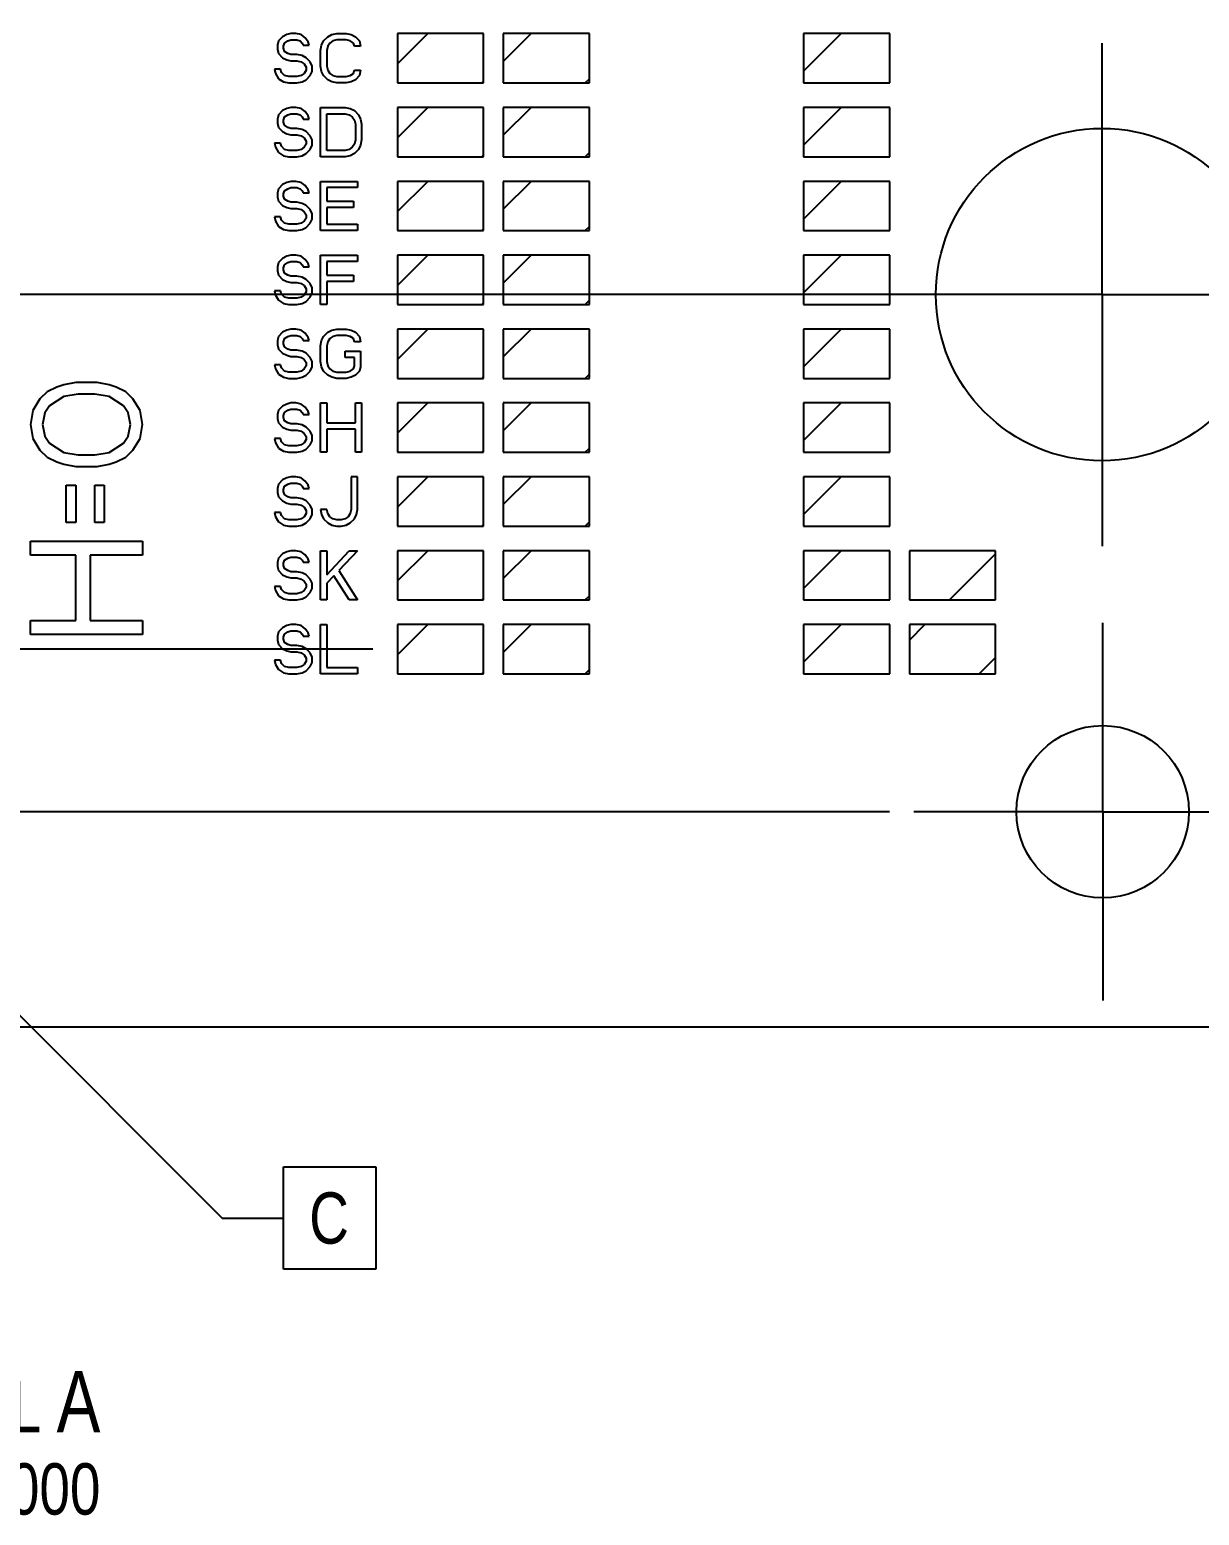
# Model space of a CAD drawing. Header units: millimetres. Extents: x 0 to 594, y 0 to 420.
# Drawn here: x 415.2 to 472.3, y 200.7 to 273.1 of the extents above; entities that cross this region are included whole.
import ezdxf
from ezdxf.enums import TextEntityAlignment as Align

# ---------------------------------------------------------------- set-up
doc = ezdxf.new("R2010")
doc.units = ezdxf.units.MM
doc.header["$LTSCALE"] = 32.67
doc.linetypes.add('CENTER', pattern=[0.6, 0.375, -0.075, 0.075, -0.075])
doc.layers.get('0').update_dxf_attribs({"linetype": 'CONTINUOUS'})
doc.layers.add('02___PRT_ALL_AXES', color=7, linetype='CONTINUOUS')
doc.styles.get("Standard").update_dxf_attribs({"font": 'txt', "width": 0.8})
doc.dimstyles.new('DIMSTYLE_2', dxfattribs={"dimtxt": 2.5, "dimasz": 3, "dimexe": 1.5, "dimexo": 1.2, "dimtad": 0, "dimtih": 1, "dimtoh": 1, "dimlfac": 0.166667, "dimdsep": 46, "dimtxsty": 'STANDARD', "dimblk": '_FILLED', "dimblk1": '_FILLED', "dimblk2": '_FILLED', "dimcen": 0.09, "dimazin": 2, "dimtp": 0.01, "dimtm": 0.01, "dimtfac": 1, "dimtofl": 0, "dimtmove": 0, "dimatfit": 3, "dimldrblk": '_FILLED', "dimfxl": 1, "dimtolj": 1, "dimarcsym": 0})
doc.dimstyles.new('DIMSTYLE_3', dxfattribs={"dimtxt": 2.5, "dimasz": 3, "dimexe": 1.5, "dimexo": 1.2, "dimtad": 0, "dimtih": 1, "dimtoh": 1, "dimlfac": 0.166667, "dimdsep": 46, "dimtxsty": 'STANDARD', "dimblk": '_FILLED', "dimblk1": '_FILLED', "dimblk2": '_FILLED', "dimcen": 0.09, "dimazin": 2, "dimtol": 1, "dimtp": 0.05, "dimtm": 0.05, "dimtfac": 1, "dimtofl": 0, "dimtmove": 0, "dimatfit": 3, "dimldrblk": '_FILLED', "dimfxl": 1, "dimtolj": 1, "dimarcsym": 0})
doc.dimstyles.new('DIMSTYLE_4', dxfattribs={"dimtxt": 2.5, "dimasz": 3, "dimexe": 1.5, "dimexo": 1.2, "dimtad": 0, "dimtih": 1, "dimtoh": 1, "dimlfac": 0.166667, "dimdsep": 46, "dimtxsty": 'STANDARD', "dimblk": '_FILLED', "dimblk1": '_FILLED', "dimblk2": '_FILLED', "dimcen": 0.09, "dimazin": 2, "dimtol": 1, "dimtp": 0.1, "dimtm": 0.1, "dimtfac": 1, "dimtofl": 0, "dimtmove": 0, "dimatfit": 3, "dimldrblk": '_FILLED', "dimfxl": 1, "dimtolj": 1, "dimarcsym": 0})

# ---------------------------------------------------------------- blocks, each defined once
blk = doc.blocks.new('*D23')
at = {"color": 7, "linetype": 'CONTINUOUS'}
for p, q in [((295.212, 236.795), (294.838, 236.795)), ((296.737, 234.966), (295.212, 236.795)), ((457.154, 234.966), (296.737, 234.966))]:
    blk.add_line(p, q, dxfattribs=at)
at = {"color": 7, "linetype": 'CONTINUOUS', "width": 0.8}
for s, p in [('0.14', (282.671, 237.42)), ('0.05', (293.588, 237.42))]:
    blk.add_text(s, height=2.5, dxfattribs=at).set_placement(p, align=Align.RIGHT)
blk = doc.blocks.new('_FILLED')
at = {"color": 0, "linetype": 'BYBLOCK'}
blk.add_solid([(0, 0), (-1, 0.167), (-1, -0.167)], dxfattribs=at)
blk = doc.blocks.new('*D25')
at = {"color": 7, "linetype": 'CONTINUOUS'}
for p, q in [((301.434, 245.978), (292.994, 245.978)), ((303.511, 242.886), (301.434, 245.978)), ((431.974, 242.886), (303.511, 242.886))]:
    blk.add_line(p, q, dxfattribs=at)
at = {"color": 7, "linetype": 'CONTINUOUS', "insert": (291.744, 249.103), "char_height": 2.5, "width": 8, "attachment_point": 3, "line_spacing_factor": 0.9}
blk.add_mtext('1.46', dxfattribs=at)
blk = doc.blocks.new('*D28')
at = {"color": 7, "linetype": 'CONTINUOUS'}
for p, q in [((301.386, 282.232), (290.989, 282.232)), ((304.394, 278.886), (301.386, 282.232)), ((431.974, 278.886), (304.394, 278.886))]:
    blk.add_line(p, q, dxfattribs=at)
at = {"color": 7, "linetype": 'CONTINUOUS', "insert": (289.739, 285.357), "char_height": 2.5, "width": 8, "attachment_point": 3, "line_spacing_factor": 0.9}
blk.add_mtext('7.46', dxfattribs=at)
blk = doc.blocks.new('*D30')
at = {"color": 7, "linetype": 'CONTINUOUS'}
for p, q in [((301.1, 289.824), (291.49, 289.824)), ((307.832, 286.206), (301.1, 289.824)), ((504.394, 286.206), (307.832, 286.206))]:
    blk.add_line(p, q, dxfattribs=at)
at = {"color": 7, "linetype": 'CONTINUOUS', "width": 0.8}
for s, p in [('8.68', (279.323, 290.449)), ('0.05', (290.24, 290.449))]:
    blk.add_text(s, height=2.5, dxfattribs=at).set_placement(p, align=Align.RIGHT)
blk = doc.blocks.new('*D31')
at = {"color": 7, "linetype": 'CONTINUOUS'}
blk.add_line((466.324, 260.166), (304.167, 260.166), dxfattribs=at)
at = {"color": 7, "linetype": 'CONTINUOUS', "width": 0.8}
for s, p in [('4.34', (294, 260.791)), ('0.1', (302.917, 260.791))]:
    blk.add_text(s, height=2.5, dxfattribs=at).set_placement(p, align=Align.RIGHT)

msp = doc.modelspace()

# ---------------------------------------------------------------- linework, layer by layer
at = {"color": 7, "linetype": 'CONTINUOUS'}
for p, q in [((427.374, 272.528), (427.324, 272.324)), ((427.324, 272.324), (427.324, 272.12)), ((427.574, 272.733), (427.374, 272.528)), ((427.774, 272.835), (427.574, 272.733)), ((427.624, 272.273), (427.674, 272.426)), ((427.624, 272.171), (427.624, 272.273)), ((427.674, 272.426), (427.824, 272.528)), ((427.974, 272.886), (427.774, 272.835)), ((427.824, 272.528), (427.974, 272.579)), ((428.224, 272.886), (427.974, 272.886)), ((427.974, 272.579), (428.274, 272.579)), ((428.474, 272.835), (428.224, 272.886)), ((428.274, 272.579), (428.424, 272.528)), ((428.424, 272.528), (428.524, 272.426)), ((428.674, 272.682), (428.474, 272.835)), ((428.524, 272.426), (428.574, 272.324)), ((428.574, 272.324), (428.874, 272.324)), ((428.824, 272.477), (428.674, 272.682)), ((428.874, 272.324), (428.824, 272.477)), ((429.424, 272.069), (429.474, 272.324)), ((429.474, 272.324), (429.574, 272.528)), ((429.574, 272.528), (429.774, 272.733)), ((429.774, 272.273), (429.724, 272.069)), ((429.774, 272.733), (429.974, 272.835)), ((429.874, 272.426), (429.774, 272.273)), ((430.024, 272.528), (429.874, 272.426)), ((429.974, 272.835), (430.224, 272.886)), ((430.224, 272.579), (430.024, 272.528)), ((430.224, 272.886), (430.674, 272.886)), ((430.674, 272.579), (430.224, 272.579)), ((430.674, 272.886), (430.924, 272.835)), ((430.874, 272.528), (430.674, 272.579)), ((431.024, 272.426), (430.874, 272.528)), ((430.924, 272.835), (431.124, 272.733)), ((431.074, 272.273), (431.024, 272.426)), ((431.374, 272.273), (431.074, 272.273)), ((431.124, 272.733), (431.324, 272.528)), ((431.324, 272.528), (431.374, 272.273)), ((437.374, 272.886), (433.174, 272.886)), ((433.174, 272.886), (433.174, 270.486)), ((433.174, 271.411), (434.649, 272.886)), ((437.374, 270.486), (437.374, 272.886)), ((442.534, 272.886), (438.334, 272.886)), ((438.334, 272.886), (438.334, 270.486)), ((438.334, 271.531), (439.69, 272.886)), ((442.534, 270.486), (442.534, 272.886)), ((457.174, 272.886), (452.974, 272.886)), ((452.974, 272.886), (452.974, 270.486)), ((452.974, 271.05), (454.81, 272.886)), ((457.174, 270.486), (457.174, 272.886)), ((427.324, 272.12), (427.374, 271.916)), ((427.374, 271.916), (427.574, 271.711)), ((427.574, 271.711), (427.774, 271.609)), ((427.674, 272.018), (427.624, 272.171)), ((427.824, 271.916), (427.674, 272.018)), ((427.774, 271.609), (427.974, 271.558)), ((427.974, 271.865), (427.824, 271.916)), ((428.274, 271.865), (427.974, 271.865)), ((427.974, 271.558), (428.274, 271.558)), ((428.524, 271.813), (428.274, 271.865)), ((428.274, 271.558), (428.474, 271.507)), ((428.474, 271.507), (428.624, 271.405)), ((428.724, 271.711), (428.524, 271.813)), ((428.924, 271.507), (428.724, 271.711)), ((429.024, 271.303), (428.924, 271.507)), ((429.424, 271.303), (429.424, 272.069)), ((429.724, 272.069), (429.724, 271.303)), ((427.474, 271.15), (427.174, 271.15)), ((427.174, 271.15), (427.224, 270.945)), ((427.224, 270.945), (427.374, 270.69)), ((427.524, 270.996), (427.474, 271.15)), ((427.674, 270.843), (427.524, 270.996)), ((427.874, 270.792), (427.674, 270.843)), ((428.274, 270.792), (427.874, 270.792)), ((428.474, 270.843), (428.274, 270.792)), ((428.624, 270.945), (428.474, 270.843)), ((428.624, 271.405), (428.724, 271.252)), ((428.724, 271.099), (428.624, 270.945)), ((428.724, 271.252), (428.724, 271.099)), ((428.724, 270.639), (428.924, 270.843)), ((428.924, 270.843), (429.024, 271.047)), ((429.024, 271.047), (429.024, 271.303)), ((429.474, 271.047), (429.424, 271.303)), ((429.574, 270.843), (429.474, 271.047)), ((429.774, 270.639), (429.574, 270.843)), ((429.724, 271.303), (429.774, 271.099)), ((429.774, 271.099), (429.874, 270.945)), ((429.874, 270.945), (430.024, 270.843)), ((430.024, 270.843), (430.224, 270.792)), ((430.224, 270.792), (430.674, 270.792)), ((430.674, 270.792), (430.874, 270.843)), ((430.874, 270.843), (431.024, 270.945)), ((431.024, 270.945), (431.074, 271.099)), ((431.074, 271.099), (431.374, 271.099)), ((431.324, 270.843), (431.124, 270.639)), ((431.374, 271.099), (431.324, 270.843)), ((427.374, 270.69), (427.624, 270.537)), ((427.624, 270.537), (427.874, 270.486)), ((427.874, 270.486), (428.274, 270.486)), ((428.274, 270.486), (428.524, 270.537)), ((428.524, 270.537), (428.724, 270.639)), ((429.974, 270.537), (429.774, 270.639)), ((430.224, 270.486), (429.974, 270.537)), ((430.674, 270.486), (430.224, 270.486)), ((430.924, 270.537), (430.674, 270.486)), ((431.124, 270.639), (430.924, 270.537)), ((433.174, 270.486), (437.374, 270.486)), ((437.29, 270.486), (437.374, 270.571)), ((438.334, 270.486), (442.534, 270.486)), ((442.33, 270.486), (442.534, 270.69)), ((452.974, 270.486), (457.174, 270.486)), ((427.374, 268.928), (427.324, 268.724)), ((427.324, 268.724), (427.324, 268.52)), ((427.574, 269.133), (427.374, 268.928)), ((427.774, 269.235), (427.574, 269.133)), ((427.624, 268.673), (427.674, 268.826)), ((427.624, 268.571), (427.624, 268.673)), ((427.674, 268.826), (427.824, 268.928)), ((427.974, 269.286), (427.774, 269.235)), ((427.824, 268.928), (427.974, 268.979)), ((428.224, 269.286), (427.974, 269.286)), ((427.974, 268.979), (428.274, 268.979)), ((428.474, 269.235), (428.224, 269.286)), ((428.274, 268.979), (428.424, 268.928)), ((428.424, 268.928), (428.524, 268.826)), ((428.674, 269.082), (428.474, 269.235)), ((428.524, 268.826), (428.574, 268.724)), ((428.574, 268.724), (428.874, 268.724)), ((428.824, 268.877), (428.674, 269.082)), ((428.874, 268.724), (428.824, 268.877)), ((429.424, 269.286), (430.624, 269.286)), ((429.424, 266.886), (429.424, 269.286)), ((429.724, 268.979), (430.624, 268.979)), ((429.724, 267.192), (429.724, 268.979)), ((430.624, 269.286), (430.874, 269.235)), ((430.624, 268.979), (430.824, 268.928)), ((430.824, 268.928), (430.974, 268.826)), ((430.874, 269.235), (431.074, 269.133)), ((430.974, 268.826), (431.074, 268.673)), ((431.074, 269.133), (431.274, 268.928)), ((431.074, 268.673), (431.124, 268.469)), ((431.274, 268.928), (431.374, 268.724)), ((431.374, 268.724), (431.424, 268.469)), ((437.374, 269.286), (433.174, 269.286)), ((433.174, 269.286), (433.174, 266.886)), ((433.174, 267.811), (434.649, 269.286)), ((437.374, 266.886), (437.374, 269.286)), ((442.534, 269.286), (438.334, 269.286)), ((438.334, 269.286), (438.334, 266.886)), ((438.334, 267.931), (439.69, 269.286)), ((442.534, 266.886), (442.534, 269.286)), ((457.174, 269.286), (452.974, 269.286)), ((452.974, 269.286), (452.974, 266.886)), ((452.974, 267.45), (454.81, 269.286)), ((457.174, 266.886), (457.174, 269.286)), ((427.324, 268.52), (427.374, 268.316)), ((427.374, 268.316), (427.574, 268.111)), ((427.574, 268.111), (427.774, 268.009)), ((427.674, 268.418), (427.624, 268.571)), ((427.824, 268.316), (427.674, 268.418)), ((427.774, 268.009), (427.974, 267.958)), ((427.974, 268.265), (427.824, 268.316)), ((428.274, 268.265), (427.974, 268.265)), ((427.974, 267.958), (428.274, 267.958)), ((428.524, 268.213), (428.274, 268.265)), ((428.274, 267.958), (428.474, 267.907)), ((428.474, 267.907), (428.624, 267.805)), ((428.724, 268.111), (428.524, 268.213)), ((428.924, 267.907), (428.724, 268.111)), ((429.024, 267.703), (428.924, 267.907)), ((431.124, 268.469), (431.124, 267.703)), ((431.424, 268.469), (431.424, 267.703)), ((427.474, 267.55), (427.174, 267.55)), ((427.174, 267.55), (427.224, 267.345)), ((427.224, 267.345), (427.374, 267.09)), ((427.524, 267.396), (427.474, 267.55)), ((427.674, 267.243), (427.524, 267.396)), ((427.874, 267.192), (427.674, 267.243)), ((428.274, 267.192), (427.874, 267.192)), ((428.474, 267.243), (428.274, 267.192)), ((428.624, 267.345), (428.474, 267.243)), ((428.624, 267.805), (428.724, 267.652)), ((428.724, 267.499), (428.624, 267.345)), ((428.724, 267.652), (428.724, 267.499)), ((428.724, 267.039), (428.924, 267.243)), ((428.924, 267.243), (429.024, 267.447)), ((429.024, 267.447), (429.024, 267.703)), ((430.624, 267.192), (429.724, 267.192)), ((430.824, 267.243), (430.624, 267.192)), ((430.974, 267.345), (430.824, 267.243)), ((431.074, 267.499), (430.974, 267.345)), ((431.124, 267.703), (431.074, 267.499)), ((431.274, 267.243), (431.074, 267.039)), ((431.374, 267.447), (431.274, 267.243)), ((431.424, 267.703), (431.374, 267.447)), ((427.374, 267.09), (427.624, 266.937)), ((427.624, 266.937), (427.874, 266.886)), ((427.874, 266.886), (428.274, 266.886)), ((428.274, 266.886), (428.524, 266.937)), ((428.524, 266.937), (428.724, 267.039)), ((430.624, 266.886), (429.424, 266.886)), ((430.874, 266.937), (430.624, 266.886)), ((431.074, 267.039), (430.874, 266.937)), ((433.174, 266.886), (437.374, 266.886)), ((437.29, 266.886), (437.374, 266.971)), ((438.334, 266.886), (442.534, 266.886)), ((442.33, 266.886), (442.534, 267.09)), ((452.974, 266.886), (457.174, 266.886)), ((427.374, 265.328), (427.324, 265.124)), ((427.324, 265.124), (427.324, 264.92)), ((427.574, 265.533), (427.374, 265.328)), ((427.774, 265.635), (427.574, 265.533)), ((427.624, 265.073), (427.674, 265.226)), ((427.624, 264.971), (427.624, 265.073)), ((427.674, 264.818), (427.624, 264.971)), ((427.674, 265.226), (427.824, 265.328)), ((427.974, 265.686), (427.774, 265.635)), ((427.824, 265.328), (427.974, 265.379)), ((428.224, 265.686), (427.974, 265.686)), ((427.974, 265.379), (428.274, 265.379)), ((428.474, 265.635), (428.224, 265.686)), ((428.274, 265.379), (428.424, 265.328)), ((428.424, 265.328), (428.524, 265.226)), ((428.674, 265.482), (428.474, 265.635)), ((428.524, 265.226), (428.574, 265.124)), ((428.574, 265.124), (428.874, 265.124)), ((428.824, 265.277), (428.674, 265.482)), ((428.874, 265.124), (428.824, 265.277)), ((429.424, 265.686), (431.224, 265.686)), ((429.424, 263.286), (429.424, 265.686)), ((431.224, 265.379), (429.724, 265.379)), ((429.724, 265.379), (429.724, 264.716)), ((431.224, 265.686), (431.224, 265.379)), ((437.374, 265.686), (433.174, 265.686)), ((433.174, 265.686), (433.174, 263.286)), ((433.174, 264.211), (434.649, 265.686)), ((437.374, 263.286), (437.374, 265.686)), ((442.534, 265.686), (438.334, 265.686)), ((438.334, 265.686), (438.334, 263.286)), ((438.334, 264.331), (439.69, 265.686)), ((442.534, 263.286), (442.534, 265.686)), ((457.174, 265.686), (452.974, 265.686)), ((452.974, 265.686), (452.974, 263.286)), ((452.974, 263.85), (454.81, 265.686)), ((457.174, 263.286), (457.174, 265.686)), ((427.324, 264.92), (427.374, 264.716)), ((427.374, 264.716), (427.574, 264.511)), ((427.574, 264.511), (427.774, 264.409)), ((427.824, 264.716), (427.674, 264.818)), ((427.774, 264.409), (427.974, 264.358)), ((427.974, 264.665), (427.824, 264.716)), ((428.274, 264.665), (427.974, 264.665)), ((427.974, 264.358), (428.274, 264.358)), ((428.524, 264.613), (428.274, 264.665)), ((428.274, 264.358), (428.474, 264.307)), ((428.474, 264.307), (428.624, 264.205)), ((428.724, 264.511), (428.524, 264.613)), ((428.924, 264.307), (428.724, 264.511)), ((429.024, 264.103), (428.924, 264.307)), ((429.724, 264.716), (431.024, 264.716)), ((431.024, 264.409), (429.724, 264.409)), ((429.724, 264.409), (429.724, 263.592)), ((431.024, 264.716), (431.024, 264.409)), ((427.474, 263.95), (427.174, 263.95)), ((427.174, 263.95), (427.224, 263.745)), ((427.224, 263.745), (427.374, 263.49)), ((427.524, 263.796), (427.474, 263.95)), ((427.674, 263.643), (427.524, 263.796)), ((427.874, 263.592), (427.674, 263.643)), ((428.274, 263.592), (427.874, 263.592)), ((428.474, 263.643), (428.274, 263.592)), ((428.624, 263.745), (428.474, 263.643)), ((428.624, 264.205), (428.724, 264.052)), ((428.724, 263.899), (428.624, 263.745)), ((428.724, 264.052), (428.724, 263.899)), ((428.724, 263.439), (428.924, 263.643)), ((428.924, 263.643), (429.024, 263.847)), ((429.024, 263.847), (429.024, 264.103)), ((429.724, 263.592), (431.224, 263.592)), ((431.224, 263.592), (431.224, 263.286)), ((427.374, 263.49), (427.624, 263.337)), ((427.624, 263.337), (427.874, 263.286)), ((427.874, 263.286), (428.274, 263.286)), ((428.274, 263.286), (428.524, 263.337)), ((428.524, 263.337), (428.724, 263.439)), ((431.224, 263.286), (429.424, 263.286)), ((433.174, 263.286), (437.374, 263.286)), ((437.29, 263.286), (437.374, 263.371)), ((438.334, 263.286), (442.534, 263.286)), ((442.33, 263.286), (442.534, 263.49)), ((452.974, 263.286), (457.174, 263.286)), ((427.974, 262.086), (427.774, 262.035)), ((428.224, 262.086), (427.974, 262.086)), ((428.474, 262.035), (428.224, 262.086)), ((429.424, 262.086), (431.224, 262.086)), ((429.424, 259.686), (429.424, 262.086)), ((431.224, 262.086), (431.224, 261.779)), ((437.374, 262.086), (433.174, 262.086)), ((433.174, 262.086), (433.174, 259.686)), ((433.174, 260.611), (434.649, 262.086)), ((437.374, 259.686), (437.374, 262.086)), ((442.534, 262.086), (438.334, 262.086)), ((438.334, 262.086), (438.334, 259.686)), ((438.334, 260.731), (439.69, 262.086)), ((442.534, 259.686), (442.534, 262.086)), ((457.174, 262.086), (452.974, 262.086)), ((452.974, 262.086), (452.974, 259.686)), ((452.974, 260.25), (454.81, 262.086)), ((457.174, 259.686), (457.174, 262.086)), ((427.374, 261.728), (427.324, 261.524)), ((427.324, 261.524), (427.324, 261.32)), ((427.574, 261.933), (427.374, 261.728)), ((427.774, 262.035), (427.574, 261.933)), ((427.624, 261.473), (427.674, 261.626)), ((427.624, 261.371), (427.624, 261.473)), ((427.674, 261.218), (427.624, 261.371)), ((427.674, 261.626), (427.824, 261.728)), ((427.824, 261.728), (427.974, 261.779)), ((427.974, 261.779), (428.274, 261.779)), ((428.274, 261.779), (428.424, 261.728)), ((428.424, 261.728), (428.524, 261.626)), ((428.674, 261.882), (428.474, 262.035)), ((428.524, 261.626), (428.574, 261.524)), ((428.574, 261.524), (428.874, 261.524)), ((428.824, 261.677), (428.674, 261.882)), ((428.874, 261.524), (428.824, 261.677)), ((431.224, 261.779), (429.724, 261.779)), ((429.724, 261.779), (429.724, 261.116)), ((427.324, 261.32), (427.374, 261.116)), ((427.374, 261.116), (427.574, 260.911)), ((427.574, 260.911), (427.774, 260.809)), ((427.824, 261.116), (427.674, 261.218)), ((427.774, 260.809), (427.974, 260.758)), ((427.974, 261.065), (427.824, 261.116)), ((428.274, 261.065), (427.974, 261.065)), ((427.974, 260.758), (428.274, 260.758)), ((428.524, 261.013), (428.274, 261.065)), ((428.274, 260.758), (428.474, 260.707)), ((428.474, 260.707), (428.624, 260.605)), ((428.724, 260.911), (428.524, 261.013)), ((428.924, 260.707), (428.724, 260.911)), ((429.024, 260.503), (428.924, 260.707)), ((429.724, 261.116), (431.024, 261.116)), ((431.024, 260.809), (429.724, 260.809)), ((429.724, 260.809), (429.724, 259.686)), ((431.024, 261.116), (431.024, 260.809)), ((427.474, 260.35), (427.174, 260.35)), ((427.174, 260.35), (427.224, 260.145)), ((427.224, 260.145), (427.374, 259.89)), ((427.524, 260.196), (427.474, 260.35)), ((427.674, 260.043), (427.524, 260.196)), ((427.874, 259.992), (427.674, 260.043)), ((428.274, 259.992), (427.874, 259.992)), ((428.474, 260.043), (428.274, 259.992)), ((428.624, 260.145), (428.474, 260.043)), ((428.624, 260.605), (428.724, 260.452)), ((428.724, 260.299), (428.624, 260.145)), ((428.724, 260.452), (428.724, 260.299)), ((428.724, 259.839), (428.924, 260.043)), ((428.924, 260.043), (429.024, 260.247)), ((429.024, 260.247), (429.024, 260.503)), ((427.374, 259.89), (427.624, 259.737)), ((427.624, 259.737), (427.874, 259.686)), ((427.874, 259.686), (428.274, 259.686)), ((428.274, 259.686), (428.524, 259.737)), ((428.524, 259.737), (428.724, 259.839)), ((429.724, 259.686), (429.424, 259.686)), ((433.174, 259.686), (437.374, 259.686)), ((437.29, 259.686), (437.374, 259.771)), ((438.334, 259.686), (442.534, 259.686)), ((442.33, 259.686), (442.534, 259.89)), ((452.974, 259.686), (457.174, 259.686)), ((427.974, 258.486), (427.774, 258.435)), ((428.224, 258.486), (427.974, 258.486)), ((428.474, 258.435), (428.224, 258.486)), ((429.974, 258.435), (430.224, 258.486)), ((430.224, 258.486), (430.674, 258.486)), ((430.674, 258.486), (430.924, 258.435)), ((437.374, 258.486), (433.174, 258.486)), ((433.174, 258.486), (433.174, 256.086)), ((433.174, 257.011), (434.649, 258.486)), ((437.374, 256.086), (437.374, 258.486)), ((442.534, 258.486), (438.334, 258.486)), ((438.334, 258.486), (438.334, 256.086)), ((438.334, 257.131), (439.69, 258.486)), ((442.534, 256.086), (442.534, 258.486)), ((457.174, 258.486), (452.974, 258.486)), ((452.974, 258.486), (452.974, 256.086)), ((452.974, 256.65), (454.81, 258.486)), ((457.174, 256.086), (457.174, 258.486)), ((427.374, 258.128), (427.324, 257.924)), ((427.324, 257.924), (427.324, 257.72)), ((427.574, 258.333), (427.374, 258.128)), ((427.774, 258.435), (427.574, 258.333)), ((427.624, 257.873), (427.674, 258.026)), ((427.624, 257.771), (427.624, 257.873)), ((427.674, 257.618), (427.624, 257.771)), ((427.674, 258.026), (427.824, 258.128)), ((427.824, 258.128), (427.974, 258.179)), ((427.974, 258.179), (428.274, 258.179)), ((428.274, 258.179), (428.424, 258.128)), ((428.424, 258.128), (428.524, 258.026)), ((428.674, 258.282), (428.474, 258.435)), ((428.524, 258.026), (428.574, 257.924)), ((428.574, 257.924), (428.874, 257.924)), ((428.824, 258.077), (428.674, 258.282)), ((428.874, 257.924), (428.824, 258.077)), ((429.424, 257.669), (429.474, 257.924)), ((429.474, 257.924), (429.574, 258.128)), ((429.574, 258.128), (429.774, 258.333)), ((429.774, 257.873), (429.724, 257.669)), ((429.774, 258.333), (429.974, 258.435)), ((429.874, 258.026), (429.774, 257.873)), ((430.024, 258.128), (429.874, 258.026)), ((430.224, 258.179), (430.024, 258.128)), ((430.674, 258.179), (430.224, 258.179)), ((430.874, 258.128), (430.674, 258.179)), ((431.024, 258.026), (430.874, 258.128)), ((430.924, 258.435), (431.124, 258.333)), ((431.074, 257.873), (431.024, 258.026)), ((431.374, 257.873), (431.074, 257.873)), ((431.124, 258.333), (431.324, 258.128)), ((431.324, 258.128), (431.374, 257.873)), ((427.324, 257.72), (427.374, 257.516)), ((427.374, 257.516), (427.574, 257.311)), ((427.574, 257.311), (427.774, 257.209)), ((427.824, 257.516), (427.674, 257.618)), ((427.774, 257.209), (427.974, 257.158)), ((427.974, 257.465), (427.824, 257.516)), ((428.274, 257.465), (427.974, 257.465)), ((427.974, 257.158), (428.274, 257.158)), ((428.524, 257.413), (428.274, 257.465)), ((428.274, 257.158), (428.474, 257.107)), ((428.474, 257.107), (428.624, 257.005)), ((428.724, 257.311), (428.524, 257.413)), ((428.624, 257.005), (428.724, 256.852)), ((428.924, 257.107), (428.724, 257.311)), ((429.024, 256.903), (428.924, 257.107)), ((429.424, 256.903), (429.424, 257.669)), ((429.724, 257.669), (429.724, 256.903)), ((430.624, 257.413), (431.374, 257.413)), ((430.624, 257.107), (430.624, 257.413)), ((431.074, 257.107), (430.624, 257.107)), ((431.074, 256.699), (431.074, 257.107)), ((431.374, 257.413), (431.374, 256.647)), ((427.474, 256.75), (427.174, 256.75)), ((427.174, 256.75), (427.224, 256.545)), ((427.224, 256.545), (427.374, 256.29)), ((427.374, 256.29), (427.624, 256.137)), ((427.524, 256.596), (427.474, 256.75)), ((427.674, 256.443), (427.524, 256.596)), ((427.874, 256.392), (427.674, 256.443)), ((428.274, 256.392), (427.874, 256.392)), ((428.474, 256.443), (428.274, 256.392)), ((428.624, 256.545), (428.474, 256.443)), ((428.724, 256.699), (428.624, 256.545)), ((428.724, 256.852), (428.724, 256.699)), ((428.724, 256.239), (428.924, 256.443)), ((428.924, 256.443), (429.024, 256.647)), ((429.024, 256.647), (429.024, 256.903)), ((429.474, 256.647), (429.424, 256.903)), ((429.574, 256.443), (429.474, 256.647)), ((429.774, 256.239), (429.574, 256.443)), ((429.724, 256.903), (429.774, 256.699)), ((429.774, 256.699), (429.874, 256.545)), ((429.874, 256.545), (430.024, 256.443)), ((430.024, 256.443), (430.224, 256.392)), ((430.224, 256.392), (430.674, 256.392)), ((430.674, 256.392), (430.874, 256.443)), ((430.874, 256.443), (431.024, 256.545)), ((431.024, 256.545), (431.074, 256.699)), ((431.324, 256.443), (431.124, 256.239)), ((431.374, 256.647), (431.324, 256.443)), ((442.33, 256.086), (442.534, 256.29)), ((416.561, 255.655), (416.096, 255.428)), ((416.909, 255.769), (416.561, 255.655)), ((417.49, 255.883), (416.909, 255.769)), ((418.535, 255.883), (417.49, 255.883)), ((419.116, 255.769), (418.535, 255.883)), ((419.465, 255.655), (419.116, 255.769)), ((419.93, 255.428), (419.465, 255.655)), ((427.624, 256.137), (427.874, 256.086)), ((427.874, 256.086), (428.274, 256.086)), ((428.274, 256.086), (428.524, 256.137)), ((428.524, 256.137), (428.724, 256.239)), ((429.974, 256.137), (429.774, 256.239)), ((430.224, 256.086), (429.974, 256.137)), ((430.674, 256.086), (430.224, 256.086)), ((430.924, 256.137), (430.674, 256.086)), ((431.124, 256.239), (430.924, 256.137)), ((433.174, 256.086), (437.374, 256.086)), ((437.29, 256.086), (437.374, 256.171)), ((438.334, 256.086), (442.534, 256.086)), ((452.974, 256.086), (457.174, 256.086)), ((415.747, 255.086), (415.399, 254.518)), ((416.096, 255.428), (415.747, 255.086)), ((416.909, 255.2), (416.212, 254.745)), ((417.606, 255.314), (416.909, 255.2)), ((418.419, 255.314), (417.606, 255.314)), ((419.116, 255.2), (418.419, 255.314)), ((419.813, 254.745), (419.116, 255.2)), ((420.278, 255.086), (419.93, 255.428)), ((420.627, 254.518), (420.278, 255.086)), ((427.774, 254.835), (427.574, 254.733)), ((427.974, 254.886), (427.774, 254.835)), ((428.224, 254.886), (427.974, 254.886)), ((428.474, 254.835), (428.224, 254.886)), ((428.674, 254.682), (428.474, 254.835)), ((429.424, 254.886), (429.724, 254.886)), ((429.424, 252.486), (429.424, 254.886)), ((429.724, 254.886), (429.724, 253.916)), ((431.124, 254.886), (431.424, 254.886)), ((431.124, 253.916), (431.124, 254.886)), ((431.424, 254.886), (431.424, 252.486)), ((437.374, 254.886), (433.174, 254.886)), ((433.174, 254.886), (433.174, 252.486)), ((433.174, 253.411), (434.649, 254.886)), ((437.374, 252.486), (437.374, 254.886)), ((442.534, 254.886), (438.334, 254.886)), ((438.334, 254.886), (438.334, 252.486)), ((438.334, 253.531), (439.69, 254.886)), ((442.534, 252.486), (442.534, 254.886)), ((457.174, 254.886), (452.974, 254.886)), ((452.974, 254.886), (452.974, 252.486)), ((452.974, 253.05), (454.81, 254.886)), ((457.174, 252.486), (457.174, 254.886)), ((415.399, 254.518), (415.283, 253.835)), ((415.98, 254.404), (415.864, 253.835)), ((416.212, 254.745), (415.98, 254.404)), ((420.046, 254.404), (419.813, 254.745)), ((420.162, 253.835), (420.046, 254.404)), ((420.743, 253.835), (420.627, 254.518)), ((427.374, 254.528), (427.324, 254.324)), ((427.324, 254.324), (427.324, 254.12)), ((427.324, 254.12), (427.374, 253.916)), ((427.574, 254.733), (427.374, 254.528)), ((427.624, 254.273), (427.674, 254.426)), ((427.624, 254.171), (427.624, 254.273)), ((427.674, 254.018), (427.624, 254.171)), ((427.674, 254.426), (427.824, 254.528)), ((427.824, 254.528), (427.974, 254.579)), ((427.974, 254.579), (428.274, 254.579)), ((428.274, 254.579), (428.424, 254.528)), ((428.424, 254.528), (428.524, 254.426)), ((428.524, 254.426), (428.574, 254.324)), ((428.574, 254.324), (428.874, 254.324)), ((428.824, 254.477), (428.674, 254.682)), ((428.874, 254.324), (428.824, 254.477)), ((415.283, 253.835), (415.399, 253.153)), ((415.864, 253.835), (415.98, 253.266)), ((420.046, 253.266), (420.162, 253.835)), ((420.627, 253.153), (420.743, 253.835)), ((427.374, 253.916), (427.574, 253.711)), ((427.574, 253.711), (427.774, 253.609)), ((427.824, 253.916), (427.674, 254.018)), ((427.774, 253.609), (427.974, 253.558)), ((427.974, 253.865), (427.824, 253.916)), ((428.274, 253.865), (427.974, 253.865)), ((427.974, 253.558), (428.274, 253.558)), ((428.524, 253.813), (428.274, 253.865)), ((428.274, 253.558), (428.474, 253.507)), ((428.474, 253.507), (428.624, 253.405)), ((428.724, 253.711), (428.524, 253.813)), ((428.624, 253.405), (428.724, 253.252)), ((428.924, 253.507), (428.724, 253.711)), ((429.024, 253.303), (428.924, 253.507)), ((429.724, 253.916), (431.124, 253.916)), ((431.124, 253.609), (429.724, 253.609)), ((429.724, 253.609), (429.724, 252.486)), ((431.124, 252.486), (431.124, 253.609)), ((415.399, 253.153), (415.747, 252.584)), ((415.98, 253.266), (416.212, 252.925)), ((416.212, 252.925), (416.909, 252.47)), ((419.116, 252.47), (419.813, 252.925)), ((419.813, 252.925), (420.046, 253.266)), ((420.278, 252.584), (420.627, 253.153)), ((427.474, 253.15), (427.174, 253.15)), ((427.174, 253.15), (427.224, 252.945)), ((427.224, 252.945), (427.374, 252.69)), ((427.374, 252.69), (427.624, 252.537)), ((427.524, 252.996), (427.474, 253.15)), ((427.674, 252.843), (427.524, 252.996)), ((427.874, 252.792), (427.674, 252.843)), ((428.274, 252.792), (427.874, 252.792)), ((428.474, 252.843), (428.274, 252.792)), ((428.624, 252.945), (428.474, 252.843)), ((428.724, 253.099), (428.624, 252.945)), ((428.724, 253.252), (428.724, 253.099)), ((428.724, 252.639), (428.924, 252.843)), ((428.924, 252.843), (429.024, 253.047)), ((429.024, 253.047), (429.024, 253.303)), ((442.33, 252.486), (442.534, 252.69)), ((415.747, 252.584), (416.096, 252.243)), ((416.096, 252.243), (416.561, 252.015)), ((416.561, 252.015), (416.909, 251.901)), ((416.909, 252.47), (417.606, 252.356)), ((417.606, 252.356), (418.419, 252.356)), ((418.419, 252.356), (419.116, 252.47)), ((419.116, 251.901), (419.465, 252.015)), ((419.465, 252.015), (419.93, 252.243)), ((419.93, 252.243), (420.278, 252.584)), ((427.624, 252.537), (427.874, 252.486)), ((427.874, 252.486), (428.274, 252.486)), ((428.274, 252.486), (428.524, 252.537)), ((428.524, 252.537), (428.724, 252.639)), ((429.724, 252.486), (429.424, 252.486)), ((431.424, 252.486), (431.124, 252.486)), ((433.174, 252.486), (437.374, 252.486)), ((437.29, 252.486), (437.374, 252.571)), ((438.334, 252.486), (442.534, 252.486)), ((452.974, 252.486), (457.174, 252.486)), ((416.909, 251.901), (417.49, 251.788)), ((417.49, 251.788), (418.535, 251.788)), ((418.535, 251.788), (419.116, 251.901)), ((427.774, 251.235), (427.574, 251.133)), ((427.974, 251.286), (427.774, 251.235)), ((428.224, 251.286), (427.974, 251.286)), ((428.474, 251.235), (428.224, 251.286)), ((428.674, 251.082), (428.474, 251.235)), ((431.224, 251.286), (430.924, 251.286)), ((430.924, 251.286), (430.924, 249.703)), ((431.224, 249.703), (431.224, 251.286)), ((437.374, 251.286), (433.174, 251.286)), ((433.174, 251.286), (433.174, 248.886)), ((433.174, 249.811), (434.649, 251.286)), ((437.374, 248.886), (437.374, 251.286)), ((442.534, 251.286), (438.334, 251.286)), ((438.334, 251.286), (438.334, 248.886)), ((438.334, 249.931), (439.69, 251.286)), ((442.534, 248.886), (442.534, 251.286)), ((457.174, 251.286), (452.974, 251.286)), ((452.974, 251.286), (452.974, 248.886)), ((452.974, 249.45), (454.81, 251.286)), ((457.174, 248.886), (457.174, 251.286)), ((417.025, 250.878), (417.49, 250.878)), ((417.025, 249.058), (417.025, 250.878)), ((417.49, 250.878), (417.49, 249.058)), ((418.419, 250.878), (418.884, 250.878)), ((418.419, 249.058), (418.419, 250.878)), ((418.884, 250.878), (418.884, 249.058)), ((427.374, 250.928), (427.324, 250.724)), ((427.324, 250.724), (427.324, 250.52)), ((427.324, 250.52), (427.374, 250.316)), ((427.574, 251.133), (427.374, 250.928)), ((427.624, 250.673), (427.674, 250.826)), ((427.624, 250.571), (427.624, 250.673)), ((427.674, 250.418), (427.624, 250.571)), ((427.674, 250.826), (427.824, 250.928)), ((427.824, 250.928), (427.974, 250.979)), ((427.974, 250.979), (428.274, 250.979)), ((428.274, 250.979), (428.424, 250.928)), ((428.424, 250.928), (428.524, 250.826)), ((428.524, 250.826), (428.574, 250.724)), ((428.574, 250.724), (428.874, 250.724)), ((428.824, 250.877), (428.674, 251.082)), ((428.874, 250.724), (428.824, 250.877)), ((427.374, 250.316), (427.574, 250.111)), ((427.574, 250.111), (427.774, 250.009)), ((427.824, 250.316), (427.674, 250.418)), ((427.774, 250.009), (427.974, 249.958)), ((427.974, 250.265), (427.824, 250.316)), ((428.274, 250.265), (427.974, 250.265)), ((427.974, 249.958), (428.274, 249.958)), ((428.524, 250.213), (428.274, 250.265)), ((428.274, 249.958), (428.474, 249.907)), ((428.474, 249.907), (428.624, 249.805)), ((428.724, 250.111), (428.524, 250.213)), ((428.624, 249.805), (428.724, 249.652)), ((428.924, 249.907), (428.724, 250.111)), ((429.024, 249.703), (428.924, 249.907)), ((417.49, 249.058), (417.025, 249.058)), ((418.884, 249.058), (418.419, 249.058)), ((427.474, 249.55), (427.174, 249.55)), ((427.174, 249.55), (427.224, 249.345)), ((427.224, 249.345), (427.374, 249.09)), ((427.374, 249.09), (427.624, 248.937)), ((427.524, 249.396), (427.474, 249.55)), ((427.674, 249.243), (427.524, 249.396)), ((427.874, 249.192), (427.674, 249.243)), ((428.274, 249.192), (427.874, 249.192)), ((428.474, 249.243), (428.274, 249.192)), ((428.624, 249.345), (428.474, 249.243)), ((428.524, 248.937), (428.724, 249.039)), ((428.724, 249.499), (428.624, 249.345)), ((428.724, 249.652), (428.724, 249.499)), ((428.724, 249.039), (428.924, 249.243)), ((428.924, 249.243), (429.024, 249.447)), ((429.024, 249.447), (429.024, 249.703)), ((429.724, 249.703), (429.424, 249.703)), ((429.424, 249.703), (429.474, 249.447)), ((429.474, 249.447), (429.574, 249.243)), ((429.574, 249.243), (429.774, 249.039)), ((429.774, 249.499), (429.724, 249.703)), ((429.874, 249.345), (429.774, 249.499)), ((429.774, 249.039), (429.974, 248.937)), ((430.024, 249.243), (429.874, 249.345)), ((430.224, 249.192), (430.024, 249.243)), ((430.424, 249.192), (430.224, 249.192)), ((430.624, 249.243), (430.424, 249.192)), ((430.774, 249.345), (430.624, 249.243)), ((430.674, 248.937), (430.874, 249.039)), ((430.874, 249.499), (430.774, 249.345)), ((430.924, 249.703), (430.874, 249.499)), ((430.874, 249.039), (431.074, 249.243)), ((431.074, 249.243), (431.174, 249.447)), ((431.174, 249.447), (431.224, 249.703)), ((442.33, 248.886), (442.534, 249.09)), ((427.624, 248.937), (427.874, 248.886)), ((427.874, 248.886), (428.274, 248.886)), ((428.274, 248.886), (428.524, 248.937)), ((429.974, 248.937), (430.224, 248.886)), ((430.224, 248.886), (430.424, 248.886)), ((430.424, 248.886), (430.674, 248.937)), ((433.174, 248.886), (437.374, 248.886)), ((437.29, 248.886), (437.374, 248.971)), ((438.334, 248.886), (442.534, 248.886)), ((452.974, 248.886), (457.174, 248.886)), ((415.283, 248.148), (420.743, 248.148)), ((415.283, 247.465), (415.283, 248.148)), ((420.743, 248.148), (420.743, 247.465)), ((427.774, 247.635), (427.574, 247.533)), ((427.974, 247.686), (427.774, 247.635)), ((428.224, 247.686), (427.974, 247.686)), ((428.474, 247.635), (428.224, 247.686)), ((428.674, 247.482), (428.474, 247.635)), ((429.424, 247.686), (429.724, 247.686)), ((429.424, 245.286), (429.424, 247.686)), ((429.724, 247.686), (429.724, 246.511)), ((429.724, 246.511), (430.824, 247.686)), ((431.224, 247.686), (430.324, 246.716)), ((430.824, 247.686), (431.224, 247.686)), ((437.374, 247.686), (433.174, 247.686)), ((433.174, 247.686), (433.174, 245.286)), ((433.174, 246.211), (434.649, 247.686)), ((437.374, 245.286), (437.374, 247.686)), ((442.534, 247.686), (438.334, 247.686)), ((438.334, 247.686), (438.334, 245.286)), ((438.334, 246.331), (439.69, 247.686)), ((442.534, 245.286), (442.534, 247.686)), ((457.174, 247.686), (452.974, 247.686)), ((452.974, 247.686), (452.974, 245.286)), ((452.974, 245.85), (454.81, 247.686)), ((457.174, 245.286), (457.174, 247.686)), ((462.334, 247.686), (458.134, 247.686)), ((458.134, 247.686), (458.134, 245.286)), ((462.334, 245.286), (462.334, 247.686)), ((417.49, 247.465), (415.283, 247.465)), ((417.49, 244.28), (417.49, 247.465)), ((420.743, 247.465), (418.187, 247.465)), ((418.187, 247.465), (418.187, 244.28)), ((427.374, 247.328), (427.324, 247.124)), ((427.324, 247.124), (427.324, 246.92)), ((427.324, 246.92), (427.374, 246.716)), ((427.574, 247.533), (427.374, 247.328)), ((427.624, 247.073), (427.674, 247.226)), ((427.624, 246.971), (427.624, 247.073)), ((427.674, 246.818), (427.624, 246.971)), ((427.674, 247.226), (427.824, 247.328)), ((427.824, 247.328), (427.974, 247.379)), ((427.974, 247.379), (428.274, 247.379)), ((428.274, 247.379), (428.424, 247.328)), ((428.424, 247.328), (428.524, 247.226)), ((428.524, 247.226), (428.574, 247.124)), ((428.574, 247.124), (428.874, 247.124)), ((428.824, 247.277), (428.674, 247.482)), ((428.874, 247.124), (428.824, 247.277)), ((460.091, 245.286), (462.334, 247.529)), ((427.374, 246.716), (427.574, 246.511)), ((427.574, 246.511), (427.774, 246.409)), ((427.824, 246.716), (427.674, 246.818)), ((427.774, 246.409), (427.974, 246.358)), ((427.974, 246.665), (427.824, 246.716)), ((428.274, 246.665), (427.974, 246.665)), ((427.974, 246.358), (428.274, 246.358)), ((428.524, 246.613), (428.274, 246.665)), ((428.274, 246.358), (428.474, 246.307)), ((428.474, 246.307), (428.624, 246.205)), ((428.724, 246.511), (428.524, 246.613)), ((428.624, 246.205), (428.724, 246.052)), ((428.924, 246.307), (428.724, 246.511)), ((429.024, 246.103), (428.924, 246.307)), ((430.074, 246.46), (429.724, 246.103)), ((430.824, 245.286), (430.074, 246.46)), ((430.324, 246.716), (431.224, 245.286)), ((427.474, 245.95), (427.174, 245.95)), ((427.174, 245.95), (427.224, 245.745)), ((427.224, 245.745), (427.374, 245.49)), ((427.374, 245.49), (427.624, 245.337)), ((427.524, 245.796), (427.474, 245.95)), ((427.674, 245.643), (427.524, 245.796)), ((427.874, 245.592), (427.674, 245.643)), ((428.274, 245.592), (427.874, 245.592)), ((428.474, 245.643), (428.274, 245.592)), ((428.624, 245.745), (428.474, 245.643)), ((428.524, 245.337), (428.724, 245.439)), ((428.724, 245.899), (428.624, 245.745)), ((428.724, 246.052), (428.724, 245.899)), ((428.724, 245.439), (428.924, 245.643)), ((428.924, 245.643), (429.024, 245.847)), ((429.024, 245.847), (429.024, 246.103)), ((429.724, 246.103), (429.724, 245.286)), ((442.33, 245.286), (442.534, 245.49)), ((427.624, 245.337), (427.874, 245.286)), ((427.874, 245.286), (428.274, 245.286)), ((428.274, 245.286), (428.524, 245.337)), ((429.724, 245.286), (429.424, 245.286)), ((431.224, 245.286), (430.824, 245.286)), ((433.174, 245.286), (437.374, 245.286)), ((437.29, 245.286), (437.374, 245.371)), ((438.334, 245.286), (442.534, 245.286)), ((452.974, 245.286), (457.174, 245.286)), ((458.134, 245.286), (462.334, 245.286)), ((415.283, 244.28), (417.49, 244.28)), ((415.283, 243.598), (415.283, 244.28)), ((418.187, 244.28), (420.743, 244.28)), ((420.743, 244.28), (420.743, 243.598)), ((427.774, 244.035), (427.574, 243.933)), ((427.974, 244.086), (427.774, 244.035)), ((428.224, 244.086), (427.974, 244.086)), ((428.474, 244.035), (428.224, 244.086)), ((428.674, 243.882), (428.474, 244.035)), ((429.424, 244.086), (429.724, 244.086)), ((429.424, 241.686), (429.424, 244.086)), ((429.724, 244.086), (429.724, 241.992)), ((437.374, 244.086), (433.174, 244.086)), ((433.174, 244.086), (433.174, 241.686)), ((433.174, 242.611), (434.649, 244.086)), ((437.374, 241.686), (437.374, 244.086)), ((442.534, 244.086), (438.334, 244.086)), ((438.334, 244.086), (438.334, 241.686)), ((438.334, 242.731), (439.69, 244.086)), ((442.534, 241.686), (442.534, 244.086)), ((457.174, 244.086), (452.974, 244.086)), ((452.974, 244.086), (452.974, 241.686)), ((452.974, 242.25), (454.81, 244.086)), ((457.174, 241.686), (457.174, 244.086)), ((462.334, 244.086), (458.134, 244.086)), ((458.134, 244.086), (458.134, 241.686)), ((458.134, 243.329), (458.891, 244.086)), ((462.334, 241.686), (462.334, 244.086)), ((420.743, 243.598), (415.283, 243.598)), ((427.374, 243.728), (427.324, 243.524)), ((427.324, 243.524), (427.324, 243.32)), ((427.324, 243.32), (427.374, 243.116)), ((427.574, 243.933), (427.374, 243.728)), ((427.624, 243.473), (427.674, 243.626)), ((427.624, 243.371), (427.624, 243.473)), ((427.674, 243.218), (427.624, 243.371)), ((427.674, 243.626), (427.824, 243.728)), ((427.824, 243.728), (427.974, 243.779)), ((427.974, 243.779), (428.274, 243.779)), ((428.274, 243.779), (428.424, 243.728)), ((428.424, 243.728), (428.524, 243.626)), ((428.524, 243.626), (428.574, 243.524)), ((428.574, 243.524), (428.874, 243.524)), ((428.824, 243.677), (428.674, 243.882)), ((428.874, 243.524), (428.824, 243.677)), ((427.374, 243.116), (427.574, 242.911)), ((427.574, 242.911), (427.774, 242.809)), ((427.824, 243.116), (427.674, 243.218)), ((427.774, 242.809), (427.974, 242.758)), ((427.974, 243.065), (427.824, 243.116)), ((428.274, 243.065), (427.974, 243.065)), ((427.974, 242.758), (428.274, 242.758)), ((428.524, 243.013), (428.274, 243.065)), ((428.274, 242.758), (428.474, 242.707)), ((428.474, 242.707), (428.624, 242.605)), ((428.724, 242.911), (428.524, 243.013)), ((428.624, 242.605), (428.724, 242.452)), ((428.924, 242.707), (428.724, 242.911)), ((429.024, 242.503), (428.924, 242.707)), ((427.474, 242.35), (427.174, 242.35)), ((427.174, 242.35), (427.224, 242.145)), ((427.224, 242.145), (427.374, 241.89)), ((427.374, 241.89), (427.624, 241.737)), ((427.524, 242.196), (427.474, 242.35)), ((427.674, 242.043), (427.524, 242.196)), ((427.874, 241.992), (427.674, 242.043)), ((428.274, 241.992), (427.874, 241.992)), ((428.474, 242.043), (428.274, 241.992)), ((428.624, 242.145), (428.474, 242.043)), ((428.524, 241.737), (428.724, 241.839)), ((428.724, 242.299), (428.624, 242.145)), ((428.724, 242.452), (428.724, 242.299)), ((428.724, 241.839), (428.924, 242.043)), ((428.924, 242.043), (429.024, 242.247)), ((429.024, 242.247), (429.024, 242.503)), ((429.724, 241.992), (431.224, 241.992)), ((431.224, 241.992), (431.224, 241.686)), ((442.33, 241.686), (442.534, 241.89)), ((461.531, 241.686), (462.334, 242.489)), ((427.624, 241.737), (427.874, 241.686)), ((427.874, 241.686), (428.274, 241.686)), ((428.274, 241.686), (428.524, 241.737)), ((431.224, 241.686), (429.424, 241.686)), ((433.174, 241.686), (437.374, 241.686)), ((437.29, 241.686), (437.374, 241.771)), ((438.334, 241.686), (442.534, 241.686)), ((452.974, 241.686), (457.174, 241.686)), ((458.134, 241.686), (462.334, 241.686)), ((410.446, 229.344), (424.623, 215.168)), ((513.724, 224.466), (317.524, 224.466)), ((427.623, 217.668), (432.123, 217.668)), ((427.623, 212.668), (427.623, 217.668)), ((432.123, 217.668), (432.123, 212.668)), ((424.623, 215.168), (427.623, 215.168)), ((432.123, 212.668), (427.623, 212.668))]:
    msp.add_line(p, q, dxfattribs=at)
for centre, radius in [((467.524, 260.166), 8.1), ((467.554, 234.966), 4.2)]:
    msp.add_circle(centre, radius, dxfattribs=at)
at = {"layer": '02___PRT_ALL_AXES', "color": 7, "linetype": 'CENTER'}
for p, q in [((467.524, 260.166), (467.524, 273.266)), ((467.524, 260.166), (454.424, 260.166)), ((467.524, 260.166), (480.624, 260.166)), ((467.524, 260.166), (467.524, 247.066)), ((467.554, 234.966), (467.554, 244.166)), ((467.554, 234.966), (458.354, 234.966)), ((467.554, 234.966), (476.754, 234.966)), ((467.554, 234.966), (467.554, 225.766))]:
    msp.add_line(p, q, dxfattribs=at)

# ---------------------------------------------------------------- texts
at = {"color": 7, "linetype": 'CONTINUOUS', "char_height": 2.5, "line_spacing_factor": 0.9}
for s, insert, width, attachment_point in [('C', (428.873, 216.418), 2, 1), ('DETAIL \\H3.0;A\\P\\H2.5;SCALE 6.000', (418.695, 207.718), 22, 3)]:
    msp.add_mtext(s, dxfattribs=dict(at, insert=insert, width=width, attachment_point=attachment_point))

# ---------------------------------------------------------------- dimensions: what is measured, and where the dimension line sits
at = {"color": 7, "linetype": 'CONTINUOUS'}
for feature_location, offset, origin, dimstyle, picture, middle in [((504.394, 286.206), (-212.905, 3.619), (505.594, 234.126), 'DIMSTYLE_3', '*D30', (280.782, 291.699)), ((431.974, 278.886), (-140.986, 3.347), (433.174, 234.126), 'DIMSTYLE_2', '*D28', (285.739, 284.107)), ((466.324, 260.166), (-162.157, 0), (467.524, 234.126), 'DIMSTYLE_4', '*D31', (294.459, 262.041)), ((431.974, 242.886), (-138.98, 3.092), (433.174, 234.126), 'DIMSTYLE_2', '*D25', (287.994, 247.853)), ((457.154, 234.966), (-162.316, 1.829), (320.084, 234.126), 'DIMSTYLE_3', '*D23', (284.13, 238.67))]:
    dim = msp.add_ordinate_dim(feature_location=feature_location, offset=offset, dtype=0, origin=origin, dimstyle=dimstyle, override={"dimtad": 1, "dimtih": 0, "dimtoh": 0}, dxfattribs=at)
    dim.commit()
    dim.dimension.update_dxf_attribs({"geometry": picture, "text_midpoint": middle})

doc.saveas('drawing.dxf')
